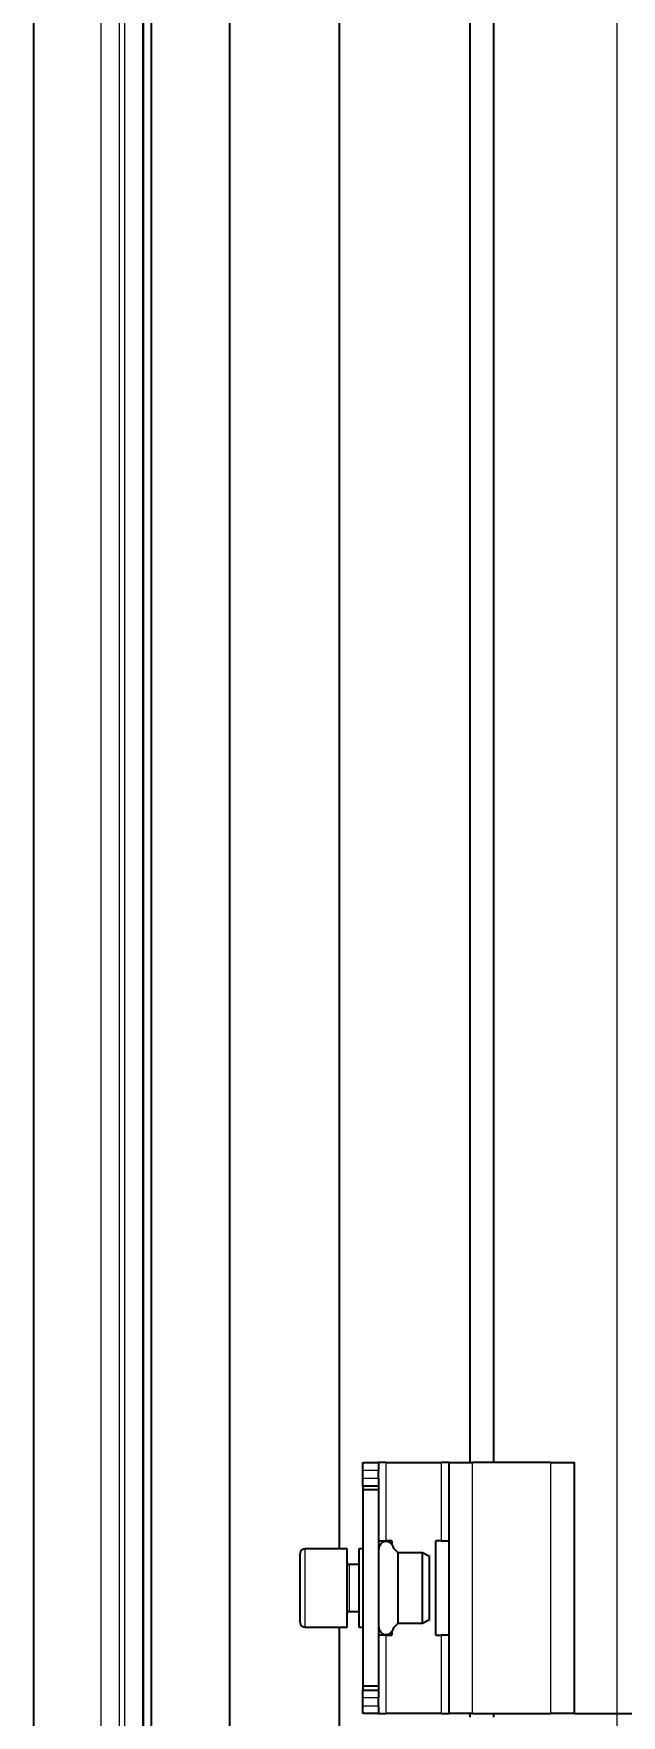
# Model space of a CAD drawing. Header units: millimetres. Extents: x -683 to 1834, y -1447 to 974.
# Drawn here: x 1546.8 to 1621.8, y -1069.3 to -854.9 of the extents above; entities that cross this region are included whole.
import ezdxf

# ---------------------------------------------------------------- set-up
doc = ezdxf.new("R2010")
doc.units = ezdxf.units.MM
doc.layers.add('FORMAT', color=7, linetype='Continuous')
doc.styles.add('SLDTEXTSTYLE0', font='TXT', dxfattribs={"width": 0.75})
doc.dimstyles.new('SLDDIMSTYLE0', dxfattribs={"dimtxt": 20, "dimasz": 10, "dimexe": 0, "dimexo": 0.0625, "dimgap": 5, "dimtad": 2, "dimdec": 1, "dimrnd": 1e-09, "dimzin": 12, "dimdsep": 46, "dimtxsty": 'SLDTEXTSTYLE0', "dimsah": 1, "dimcen": 0.09, "dimadec": 0, "dimazin": 3, "dimtfac": 1, "dimtofl": 0, "dimtmove": 0, "dimatfit": 3, "dimfxl": 0, "dimfrac": 2, "dimtolj": 1, "dimtzin": 12, "dimarcsym": 0})

# ---------------------------------------------------------------- blocks, each defined once
blk = doc.blocks.new('_D_8')
at = {"layer": 'FORMAT'}
for p, q in [((1615.77, 662.97), (1833.26, 662.97)), ((1832.26, 662.97), (1832.26, -1069.03)), ((1615.77, -1069.03), (1833.26, -1069.03))]:
    blk.add_line(p, q, dxfattribs=at)
for points in [[(1832.26, 662.97), (1830.72, 652.97), (1833.8, 652.97)], [(1832.26, -1069.03), (1833.8, -1059.03), (1830.72, -1059.03)]]:
    blk.add_solid(points, dxfattribs=at)
at = {"layer": 'FORMAT', "insert": (1806.48, -232.59), "char_height": 20, "attachment_point": 1, "rotation": 90, "style": 'SLDTEXTSTYLE0'}
blk.add_mtext('1732', dxfattribs=at)

msp = doc.modelspace()

# ---------------------------------------------------------------- linework, layer by layer
at = {"color": 8, "linetype": 'Continuous', "lineweight": 18}
for p, q in [((1621.16, 771.87), (1621.16, -1177.93)), ((1560.66, 710.87), (1560.66, -1116.93)), ((1560.76, 710.97), (1560.76, -1117.03)), ((1557.66, 707.87), (1557.66, -1113.93)), ((1558.35, 708.56), (1558.35, -1114.62)), ((1555.35, 705.56), (1555.35, -1111.62)), ((1591.76, -1047.03), (1591.76, -1037.03)), ((1598.76, -1037.03), (1598.76, -1047.03)), ((1602.76, -1069.03), (1602.76, -1037.03)), ((1612.76, -1069.03), (1612.76, -1037.03)), ((1590.76, -1038.03), (1588.76, -1038.03)), ((1588.76, -1039.03), (1590.76, -1039.03)), ((1581.36, -1048.03), (1581.36, -1055.59)), ((1587.01, -1050.03), (1587.01, -1056.03)), ((1581.36, -1055.59), (1581.36, -1058.03)), ((1591.76, -1069.03), (1591.76, -1059.03)), ((1598.76, -1059.03), (1598.76, -1069.03)), ((1590.76, -1067.03), (1588.76, -1067.03)), ((1588.76, -1068.03), (1590.76, -1068.03))]:
    msp.add_line(p, q, dxfattribs=at)
at = {"color": 7, "linetype": 'Continuous', "lineweight": 25}
for p, q in [((1571.76, 741.47), (1571.76, -1147.53)), ((1561.76, 711.97), (1561.76, -1118.03)), ((1546.76, 696.97), (1546.76, -1103.03)), ((1585.76, -528.21), (1585.76, -1048.03)), ((1602.46, -1037.03), (1602.46, -528.53)), ((1605.46, -1037.03), (1605.46, -528.53)), ((1588.76, -1037.03), (1590.76, -1037.03)), ((1588.76, -1038.03), (1588.76, -1037.03)), ((1590.76, -1037.03), (1590.76, -1038.03)), ((1591.76, -1037.03), (1590.76, -1037.03)), ((1591.76, -1037.03), (1598.76, -1037.03)), ((1599.76, -1037.03), (1598.76, -1037.03)), ((1599.76, -1037.03), (1602.76, -1037.03)), ((1599.76, -1069.03), (1599.76, -1037.03)), ((1612.76, -1037.03), (1602.76, -1037.03)), ((1612.76, -1037.03), (1615.76, -1037.03)), ((1615.76, -1069.03), (1615.76, -1037.03)), ((1588.76, -1039.03), (1588.76, -1038.03)), ((1588.76, -1040.03), (1588.76, -1039.03)), ((1590.76, -1039.03), (1590.76, -1038.03)), ((1590.76, -1039.03), (1590.76, -1040.03)), ((1590.76, -1040.03), (1588.76, -1040.03)), ((1588.76, -1040.03), (1588.76, -1040.53)), ((1590.76, -1040.53), (1588.76, -1040.53)), ((1588.76, -1040.53), (1588.76, -1065.53)), ((1590.76, -1040.03), (1590.76, -1040.53)), ((1590.76, -1040.53), (1590.76, -1065.53)), ((1586.76, -1048.03), (1581.36, -1048.03)), ((1586.76, -1055.59), (1586.76, -1048.03)), ((1588.76, -1048.03), (1588.26, -1048.03)), ((1588.26, -1048.03), (1588.26, -1049.24)), ((1590.76, -1047.03), (1591.76, -1047.03)), ((1592.46, -1047.03), (1591.76, -1047.03)), ((1592.46, -1047.03), (1592.46, -1047.48)), ((1598.06, -1059.03), (1598.06, -1047.03)), ((1598.76, -1047.03), (1598.06, -1047.03)), ((1598.76, -1047.03), (1599.76, -1047.03)), ((1580.76, -1055.28), (1580.76, -1048.63)), ((1588.26, -1050.03), (1587.01, -1050.03)), ((1588.26, -1049.24), (1588.26, -1058.03)), ((1596.39, -1048.53), (1593.26, -1048.53)), ((1593.26, -1057.53), (1593.26, -1048.53)), ((1597.26, -1049.03), (1596.39, -1048.53)), ((1596.39, -1057.53), (1596.39, -1048.53)), ((1597.26, -1057.03), (1597.26, -1049.03)), ((1580.76, -1057.43), (1580.76, -1055.28)), ((1586.76, -1058.03), (1586.76, -1055.59)), ((1587.01, -1056.03), (1588.26, -1056.03)), ((1581.36, -1058.03), (1586.76, -1058.03)), ((1585.76, -1058.03), (1585.76, -1077.86)), ((1588.26, -1058.03), (1588.76, -1058.03)), ((1592.46, -1058.58), (1592.46, -1059.03)), ((1593.26, -1057.53), (1596.39, -1057.53)), ((1596.39, -1057.53), (1597.26, -1057.03)), ((1591.76, -1059.03), (1590.76, -1059.03)), ((1591.76, -1059.03), (1592.46, -1059.03)), ((1598.06, -1059.03), (1598.76, -1059.03)), ((1599.76, -1059.03), (1598.76, -1059.03)), ((1590.76, -1065.53), (1588.76, -1065.53)), ((1588.76, -1065.53), (1588.76, -1066.03)), ((1588.76, -1066.03), (1590.76, -1066.03)), ((1588.76, -1067.03), (1588.76, -1066.03)), ((1588.76, -1068.03), (1588.76, -1067.03)), ((1590.76, -1065.53), (1590.76, -1066.03)), ((1590.76, -1066.03), (1590.76, -1067.03)), ((1590.76, -1068.03), (1590.76, -1067.03)), ((1588.76, -1069.03), (1588.76, -1068.03)), ((1590.76, -1069.03), (1588.76, -1069.03)), ((1590.76, -1068.03), (1590.76, -1069.03)), ((1590.76, -1069.03), (1591.76, -1069.03)), ((1598.76, -1069.03), (1591.76, -1069.03)), ((1598.76, -1069.03), (1599.76, -1069.03)), ((1602.76, -1069.03), (1599.76, -1069.03)), ((1602.46, -1069.49), (1602.46, -1069.03)), ((1602.76, -1069.03), (1612.76, -1069.03)), ((1605.46, -1069.49), (1605.46, -1069.03)), ((1615.76, -1069.03), (1612.76, -1069.03))]:
    msp.add_line(p, q, dxfattribs=at)
for centre, radius, start, end in [((1581.36, -1048.63), 0.6, 90, 180), ((1587.01, -1049.78), 0.25, 180, 270), ((1587.01, -1056.28), 0.25, 90, 180), ((1581.36, -1057.43), 0.6, 180, 270)]:
    msp.add_arc(centre, radius, start, end, dxfattribs=at)
for points, knots in [([(1593.26, -1048.53), (1593.08, -1048.38), (1592.73, -1048.07), (1592.54, -1047.5), (1592.18, -1047.2), (1591.84, -1047.07), (1591.48, -1047.1), (1591.13, -1047.29), (1590.88, -1047.65), (1590.8, -1047.95), (1590.76, -1048.1)], [0, 0, 0, 0, 0.185676, 0.371025, 0.466937, 0.562172, 0.656347, 0.751553, 0.873842, 1, 1, 1, 1]), ([(1590.76, -1057.96), (1590.8, -1058.11), (1590.88, -1058.41), (1591.13, -1058.77), (1591.48, -1058.96), (1591.84, -1059), (1592.18, -1058.87), (1592.54, -1058.56), (1592.73, -1057.99), (1593.08, -1057.69), (1593.26, -1057.53)], [0, 0, 0, 0, 0.126158, 0.248447, 0.343653, 0.437828, 0.533063, 0.628975, 0.814324, 1, 1, 1, 1])]:
    msp.add_open_spline(points, degree=3, knots=knots, dxfattribs=at)

# ---------------------------------------------------------------- dimensions: what is measured, and where the dimension line sits
at = {"layer": 'FORMAT'}
dim = msp.add_linear_dim(base=(1832.26, -1069.03), p1=(1615.76, 662.97), p2=(1615.76, -1069.03), angle=90, dimstyle='SLDDIMSTYLE0', dxfattribs=at)
dim.commit()
dim.dimension.update_dxf_attribs({"geometry": '_D_8', "text_midpoint": (1832.26, -203.03), "dimtype": 160})

doc.saveas('drawing.dxf')
